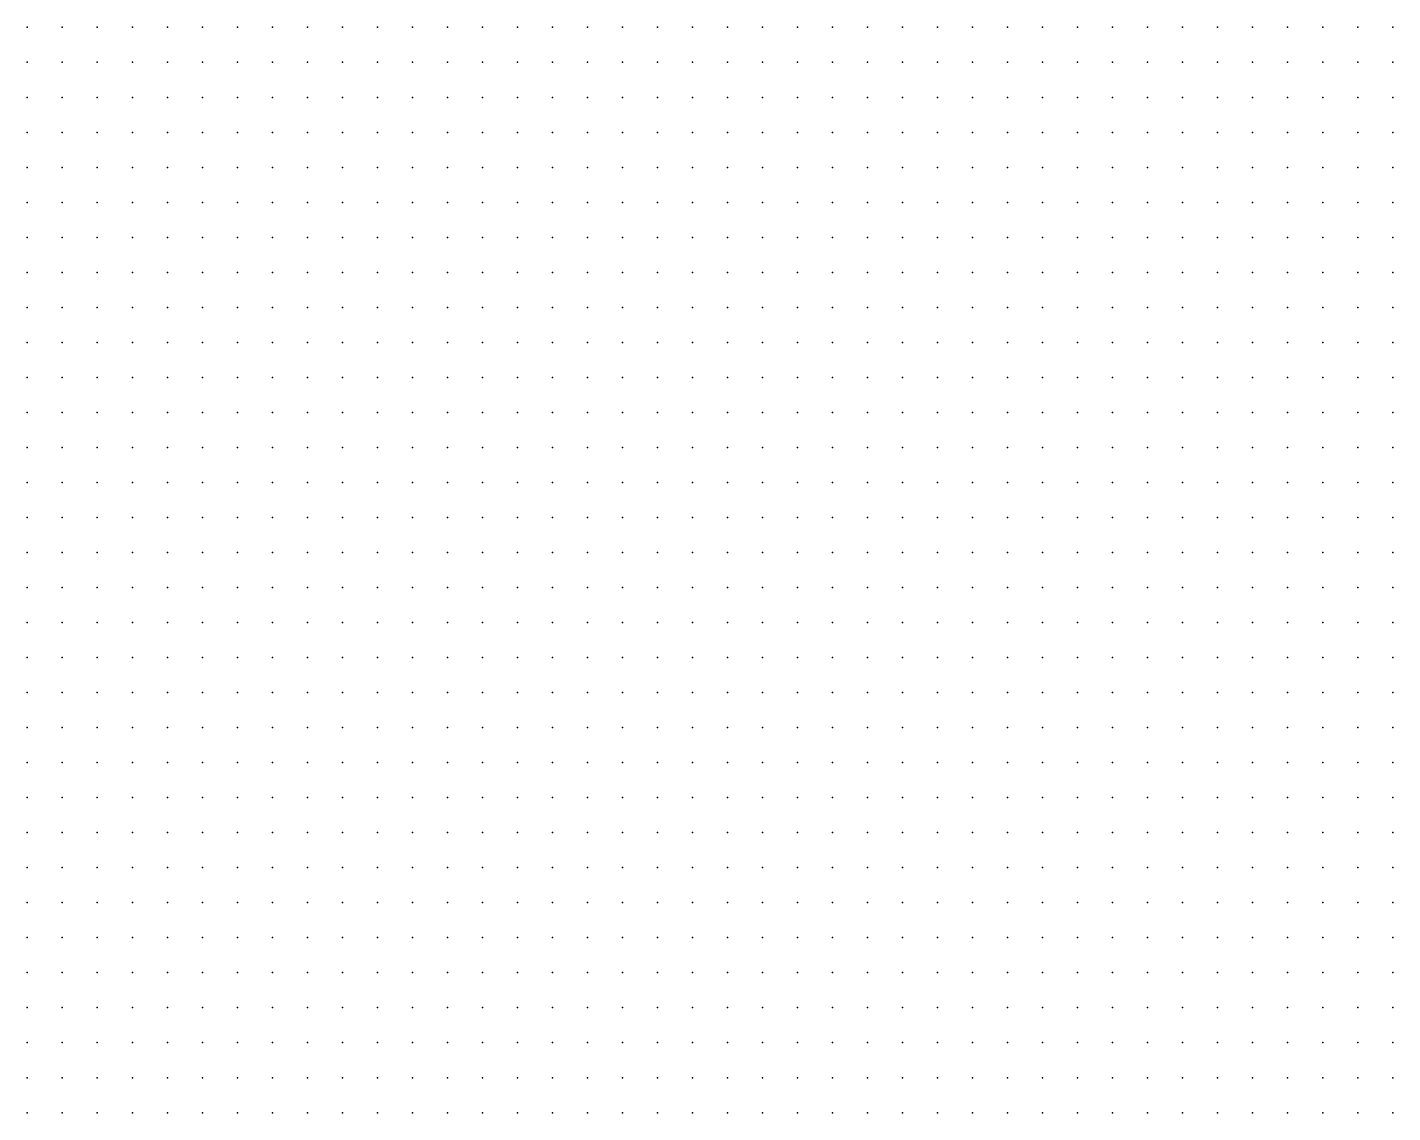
# Model space of a CAD drawing. Header units: metres. Extents: x 287878 to 288137, y 62805 to 63074.
# Drawn here: x 287903 to 287942, y 62948 to 62979 of the extents above; entities that cross this region are included whole.
import ezdxf

# ---------------------------------------------------------------- set-up
doc = ezdxf.new("R2010")
doc.units = ezdxf.units.M
doc.layers.add('SURVEY_INTERP', color=8, linetype='Continuous')

msp = doc.modelspace()

# ---------------------------------------------------------------- linework, layer by layer
at = {"layer": 'SURVEY_INTERP'}
for p in [(287903, 62979, 124.016), (287904, 62979, 123.954), (287905, 62979, 123.872), (287906, 62979, 123.789), (287907, 62979, 123.722), (287908, 62979, 123.679), (287909, 62979, 123.662), (287910, 62979, 123.669), (287911, 62979, 123.692), (287912, 62979, 123.718), (287913, 62979, 123.73), (287914, 62979, 123.716), (287915, 62979, 123.67), (287916, 62979, 123.597), (287917, 62979, 123.51), (287918, 62979, 123.423), (287919, 62979, 123.347), (287920, 62979, 123.285), (287921, 62979, 123.24), (287922, 62979, 123.21), (287923, 62979, 123.192), (287924, 62979, 123.183), (287925, 62979, 123.182), (287926, 62979, 123.186), (287927, 62979, 123.196), (287928, 62979, 123.213), (287929, 62979, 123.238), (287930, 62979, 123.273), (287931, 62979, 123.319), (287932, 62979, 123.371), (287933, 62979, 123.421), (287934, 62979, 123.455), (287935, 62979, 123.459), (287936, 62979, 123.427), (287937, 62979, 123.366), (287938, 62979, 123.292), (287939, 62979, 123.22), (287940, 62979, 123.159), (287941, 62979, 123.111), (287942, 62979, 123.073), (287903, 62978, 123.71), (287904, 62978, 123.676), (287905, 62978, 123.628), (287906, 62978, 123.578), (287907, 62978, 123.534), (287908, 62978, 123.503), (287909, 62978, 123.487), (287910, 62978, 123.484), (287911, 62978, 123.489), (287912, 62978, 123.495), (287913, 62978, 123.493), (287914, 62978, 123.475), (287915, 62978, 123.44), (287916, 62978, 123.39), (287917, 62978, 123.33), (287918, 62978, 123.27), (287919, 62978, 123.215), (287920, 62978, 123.169), (287921, 62978, 123.134), (287922, 62978, 123.108), (287923, 62978, 123.092), (287924, 62978, 123.083), (287925, 62978, 123.08), (287926, 62978, 123.083), (287927, 62978, 123.09), (287928, 62978, 123.103), (287929, 62978, 123.122), (287930, 62978, 123.146), (287931, 62978, 123.175), (287932, 62978, 123.206), (287933, 62978, 123.233), (287934, 62978, 123.248), (287935, 62978, 123.245), (287936, 62978, 123.221), (287937, 62978, 123.18), (287938, 62978, 123.13), (287939, 62978, 123.078), (287940, 62978, 123.03), (287941, 62978, 122.988), (287942, 62978, 122.952), (287903, 62977, 123.463), (287904, 62977, 123.447), (287905, 62977, 123.42), (287906, 62977, 123.389), (287907, 62977, 123.36), (287908, 62977, 123.338), (287909, 62977, 123.324), (287910, 62977, 123.316), (287911, 62977, 123.313), (287912, 62977, 123.31), (287913, 62977, 123.301), (287914, 62977, 123.283), (287915, 62977, 123.255), (287916, 62977, 123.219), (287917, 62977, 123.177), (287918, 62977, 123.133), (287919, 62977, 123.093), (287920, 62977, 123.058), (287921, 62977, 123.03), (287922, 62977, 123.009), (287923, 62977, 122.994), (287924, 62977, 122.986), (287925, 62977, 122.982), (287926, 62977, 122.983), (287927, 62977, 122.988), (287928, 62977, 122.997), (287929, 62977, 123.009), (287930, 62977, 123.025), (287931, 62977, 123.043), (287932, 62977, 123.061), (287933, 62977, 123.074), (287934, 62977, 123.079), (287935, 62977, 123.072), (287936, 62977, 123.053), (287937, 62977, 123.023), (287938, 62977, 122.986), (287939, 62977, 122.947), (287940, 62977, 122.908), (287941, 62977, 122.873), (287942, 62977, 122.84), (287903, 62976, 123.259), (287904, 62976, 123.253), (287905, 62976, 123.238), (287906, 62976, 123.22), (287907, 62976, 123.201), (287908, 62976, 123.186), (287909, 62976, 123.174), (287910, 62976, 123.165), (287911, 62976, 123.158), (287912, 62976, 123.15), (287913, 62976, 123.139), (287914, 62976, 123.123), (287915, 62976, 123.1), (287916, 62976, 123.072), (287917, 62976, 123.041), (287918, 62976, 123.01), (287919, 62976, 122.979), (287920, 62976, 122.952), (287921, 62976, 122.93), (287922, 62976, 122.913), (287923, 62976, 122.9), (287924, 62976, 122.892), (287925, 62976, 122.887), (287926, 62976, 122.887), (287927, 62976, 122.889), (287928, 62976, 122.895), (287929, 62976, 122.902), (287930, 62976, 122.912), (287931, 62976, 122.922), (287932, 62976, 122.931), (287933, 62976, 122.936), (287934, 62976, 122.935), (287935, 62976, 122.927), (287936, 62976, 122.91), (287937, 62976, 122.887), (287938, 62976, 122.858), (287939, 62976, 122.826), (287940, 62976, 122.794), (287941, 62976, 122.763), (287942, 62976, 122.734), (287903, 62975, 123.086), (287904, 62975, 123.085), (287905, 62975, 123.078), (287906, 62975, 123.068), (287907, 62975, 123.056), (287908, 62975, 123.045), (287909, 62975, 123.036), (287910, 62975, 123.027), (287911, 62975, 123.019), (287912, 62975, 123.01), (287913, 62975, 122.999), (287914, 62975, 122.984), (287915, 62975, 122.966), (287916, 62975, 122.944), (287917, 62975, 122.92), (287918, 62975, 122.896), (287919, 62975, 122.873), (287920, 62975, 122.852), (287921, 62975, 122.834), (287922, 62975, 122.819), (287923, 62975, 122.808), (287924, 62975, 122.8), (287925, 62975, 122.796), (287926, 62975, 122.794), (287927, 62975, 122.794), (287928, 62975, 122.797), (287929, 62975, 122.801), (287930, 62975, 122.805), (287931, 62975, 122.81), (287932, 62975, 122.813), (287933, 62975, 122.813), (287934, 62975, 122.809), (287935, 62975, 122.8), (287936, 62975, 122.785), (287937, 62975, 122.765), (287938, 62975, 122.741), (287939, 62975, 122.715), (287940, 62975, 122.687), (287941, 62975, 122.66), (287942, 62975, 122.633), (287903, 62974, 122.935), (287904, 62974, 122.938), (287905, 62974, 122.936), (287906, 62974, 122.931), (287907, 62974, 122.924), (287908, 62974, 122.916), (287909, 62974, 122.909), (287910, 62974, 122.901), (287911, 62974, 122.893), (287912, 62974, 122.884), (287913, 62974, 122.874), (287914, 62974, 122.861), (287915, 62974, 122.846), (287916, 62974, 122.828), (287917, 62974, 122.81), (287918, 62974, 122.791), (287919, 62974, 122.773), (287920, 62974, 122.756), (287921, 62974, 122.741), (287922, 62974, 122.729), (287923, 62974, 122.719), (287924, 62974, 122.712), (287925, 62974, 122.707), (287926, 62974, 122.704), (287927, 62974, 122.703), (287928, 62974, 122.703), (287929, 62974, 122.704), (287930, 62974, 122.705), (287931, 62974, 122.706), (287932, 62974, 122.705), (287933, 62974, 122.702), (287934, 62974, 122.696), (287935, 62974, 122.686), (287936, 62974, 122.672), (287937, 62974, 122.654), (287938, 62974, 122.633), (287939, 62974, 122.61), (287940, 62974, 122.586), (287941, 62974, 122.562), (287942, 62974, 122.537), (287903, 62973, 122.801), (287904, 62973, 122.806), (287905, 62973, 122.807), (287906, 62973, 122.805), (287907, 62973, 122.802), (287908, 62973, 122.797), (287909, 62973, 122.791), (287910, 62973, 122.785), (287911, 62973, 122.778), (287912, 62973, 122.77), (287913, 62973, 122.76), (287914, 62973, 122.749), (287915, 62973, 122.737), (287916, 62973, 122.723), (287917, 62973, 122.708), (287918, 62973, 122.693), (287919, 62973, 122.678), (287920, 62973, 122.665), (287921, 62973, 122.652), (287922, 62973, 122.642), (287923, 62973, 122.633), (287924, 62973, 122.626), (287925, 62973, 122.621), (287926, 62973, 122.617), (287927, 62973, 122.614), (287928, 62973, 122.612), (287929, 62973, 122.611), (287930, 62973, 122.61), (287931, 62973, 122.608), (287932, 62973, 122.604), (287933, 62973, 122.599), (287934, 62973, 122.592), (287935, 62973, 122.581), (287936, 62973, 122.568), (287937, 62973, 122.551), (287938, 62973, 122.533), (287939, 62973, 122.513), (287940, 62973, 122.491), (287941, 62973, 122.469), (287942, 62973, 122.446), (287903, 62972, 122.68), (287904, 62972, 122.687), (287905, 62972, 122.69), (287906, 62972, 122.69), (287907, 62972, 122.689), (287908, 62972, 122.686), (287909, 62972, 122.682), (287910, 62972, 122.677), (287911, 62972, 122.671), (287912, 62972, 122.664), (287913, 62972, 122.656), (287914, 62972, 122.646), (287915, 62972, 122.636), (287916, 62972, 122.625), (287917, 62972, 122.612), (287918, 62972, 122.6), (287919, 62972, 122.588), (287920, 62972, 122.577), (287921, 62972, 122.566), (287922, 62972, 122.557), (287923, 62972, 122.549), (287924, 62972, 122.542), (287925, 62972, 122.537), (287926, 62972, 122.532), (287927, 62972, 122.529), (287928, 62972, 122.525), (287929, 62972, 122.522), (287930, 62972, 122.519), (287931, 62972, 122.515), (287932, 62972, 122.51), (287933, 62972, 122.504), (287934, 62972, 122.495), (287935, 62972, 122.484), (287936, 62972, 122.471), (287937, 62972, 122.456), (287938, 62972, 122.439), (287939, 62972, 122.42), (287940, 62972, 122.4), (287941, 62972, 122.38), (287942, 62972, 122.358), (287903, 62971, 122.57), (287904, 62971, 122.578), (287905, 62971, 122.582), (287906, 62971, 122.584), (287907, 62971, 122.584), (287908, 62971, 122.583), (287909, 62971, 122.58), (287910, 62971, 122.576), (287911, 62971, 122.571), (287912, 62971, 122.565), (287913, 62971, 122.559), (287914, 62971, 122.551), (287915, 62971, 122.542), (287916, 62971, 122.532), (287917, 62971, 122.522), (287918, 62971, 122.512), (287919, 62971, 122.502), (287920, 62971, 122.492), (287921, 62971, 122.483), (287922, 62971, 122.475), (287923, 62971, 122.468), (287924, 62971, 122.461), (287925, 62971, 122.455), (287926, 62971, 122.45), (287927, 62971, 122.446), (287928, 62971, 122.442), (287929, 62971, 122.437), (287930, 62971, 122.433), (287931, 62971, 122.427), (287932, 62971, 122.421), (287933, 62971, 122.413), (287934, 62971, 122.404), (287935, 62971, 122.393), (287936, 62971, 122.38), (287937, 62971, 122.366), (287938, 62971, 122.35), (287939, 62971, 122.332), (287940, 62971, 122.313), (287941, 62971, 122.294), (287942, 62971, 122.274), (287903, 62970, 122.469), (287904, 62970, 122.477), (287905, 62970, 122.482), (287906, 62970, 122.485), (287907, 62970, 122.486), (287908, 62970, 122.486), (287909, 62970, 122.484), (287910, 62970, 122.482), (287911, 62970, 122.478), (287912, 62970, 122.473), (287913, 62970, 122.467), (287914, 62970, 122.461), (287915, 62970, 122.453), (287916, 62970, 122.445), (287917, 62970, 122.437), (287918, 62970, 122.428), (287919, 62970, 122.42), (287920, 62970, 122.411), (287921, 62970, 122.403), (287922, 62970, 122.396), (287923, 62970, 122.389), (287924, 62970, 122.382), (287925, 62970, 122.376), (287926, 62970, 122.371), (287927, 62970, 122.366), (287928, 62970, 122.361), (287929, 62970, 122.355), (287930, 62970, 122.35), (287931, 62970, 122.343), (287932, 62970, 122.336), (287933, 62970, 122.328), (287934, 62970, 122.318), (287935, 62970, 122.307), (287936, 62970, 122.294), (287937, 62970, 122.28), (287938, 62970, 122.265), (287939, 62970, 122.248), (287940, 62970, 122.23), (287941, 62970, 122.212), (287942, 62970, 122.193), (287903, 62969, 122.376), (287904, 62969, 122.383), (287905, 62969, 122.389), (287906, 62969, 122.393), (287907, 62969, 122.395), (287908, 62969, 122.395), (287909, 62969, 122.394), (287910, 62969, 122.392), (287911, 62969, 122.389), (287912, 62969, 122.386), (287913, 62969, 122.381), (287914, 62969, 122.375), (287915, 62969, 122.369), (287916, 62969, 122.362), (287917, 62969, 122.355), (287918, 62969, 122.348), (287919, 62969, 122.34), (287920, 62969, 122.333), (287921, 62969, 122.326), (287922, 62969, 122.319), (287923, 62969, 122.312), (287924, 62969, 122.306), (287925, 62969, 122.3), (287926, 62969, 122.294), (287927, 62969, 122.288), (287928, 62969, 122.282), (287929, 62969, 122.276), (287930, 62969, 122.27), (287931, 62969, 122.263), (287932, 62969, 122.255), (287933, 62969, 122.246), (287934, 62969, 122.236), (287935, 62969, 122.224), (287936, 62969, 122.212), (287937, 62969, 122.198), (287938, 62969, 122.183), (287939, 62969, 122.167), (287940, 62969, 122.15), (287941, 62969, 122.133), (287942, 62969, 122.114), (287903, 62968, 122.288), (287904, 62968, 122.295), (287905, 62968, 122.301), (287906, 62968, 122.305), (287907, 62968, 122.308), (287908, 62968, 122.309), (287909, 62968, 122.309), (287910, 62968, 122.308), (287911, 62968, 122.306), (287912, 62968, 122.302), (287913, 62968, 122.299), (287914, 62968, 122.294), (287915, 62968, 122.289), (287916, 62968, 122.283), (287917, 62968, 122.277), (287918, 62968, 122.27), (287919, 62968, 122.263), (287920, 62968, 122.257), (287921, 62968, 122.25), (287922, 62968, 122.244), (287923, 62968, 122.237), (287924, 62968, 122.231), (287925, 62968, 122.225), (287926, 62968, 122.219), (287927, 62968, 122.213), (287928, 62968, 122.206), (287929, 62968, 122.2), (287930, 62968, 122.193), (287931, 62968, 122.185), (287932, 62968, 122.177), (287933, 62968, 122.167), (287934, 62968, 122.157), (287935, 62968, 122.146), (287936, 62968, 122.133), (287937, 62968, 122.12), (287938, 62968, 122.105), (287939, 62968, 122.089), (287940, 62968, 122.073), (287941, 62968, 122.056), (287942, 62968, 122.038), (287903, 62967, 122.205), (287904, 62967, 122.213), (287905, 62967, 122.219), (287906, 62967, 122.223), (287907, 62967, 122.226), (287908, 62967, 122.227), (287909, 62967, 122.228), (287910, 62967, 122.227), (287911, 62967, 122.226), (287912, 62967, 122.223), (287913, 62967, 122.22), (287914, 62967, 122.216), (287915, 62967, 122.211), (287916, 62967, 122.206), (287917, 62967, 122.201), (287918, 62967, 122.195), (287919, 62967, 122.189), (287920, 62967, 122.183), (287921, 62967, 122.177), (287922, 62967, 122.171), (287923, 62967, 122.165), (287924, 62967, 122.158), (287925, 62967, 122.152), (287926, 62967, 122.146), (287927, 62967, 122.139), (287928, 62967, 122.133), (287929, 62967, 122.126), (287930, 62967, 122.118), (287931, 62967, 122.11), (287932, 62967, 122.101), (287933, 62967, 122.091), (287934, 62967, 122.081), (287935, 62967, 122.07), (287936, 62967, 122.057), (287937, 62967, 122.044), (287938, 62967, 122.029), (287939, 62967, 122.014), (287940, 62967, 121.998), (287941, 62967, 121.982), (287942, 62967, 121.964), (287903, 62966, 122.127), (287904, 62966, 122.134), (287905, 62966, 122.14), (287906, 62966, 122.144), (287907, 62966, 122.148), (287908, 62966, 122.15), (287909, 62966, 122.15), (287910, 62966, 122.15), (287911, 62966, 122.149), (287912, 62966, 122.147), (287913, 62966, 122.145), (287914, 62966, 122.141), (287915, 62966, 122.137), (287916, 62966, 122.133), (287917, 62966, 122.128), (287918, 62966, 122.123), (287919, 62966, 122.117), (287920, 62966, 122.112), (287921, 62966, 122.106), (287922, 62966, 122.1), (287923, 62966, 122.094), (287924, 62966, 122.088), (287925, 62966, 122.081), (287926, 62966, 122.075), (287927, 62966, 122.068), (287928, 62966, 122.061), (287929, 62966, 122.054), (287930, 62966, 122.046), (287931, 62966, 122.037), (287932, 62966, 122.028), (287933, 62966, 122.018), (287934, 62966, 122.008), (287935, 62966, 121.996), (287936, 62966, 121.984), (287937, 62966, 121.97), (287938, 62966, 121.956), (287939, 62966, 121.941), (287940, 62966, 121.926), (287941, 62966, 121.909), (287942, 62966, 121.892), (287903, 62965, 122.052), (287904, 62965, 122.059), (287905, 62965, 122.065), (287906, 62965, 122.07), (287907, 62965, 122.073), (287908, 62965, 122.075), (287909, 62965, 122.076), (287910, 62965, 122.076), (287911, 62965, 122.076), (287912, 62965, 122.074), (287913, 62965, 122.072), (287914, 62965, 122.069), (287915, 62965, 122.066), (287916, 62965, 122.062), (287917, 62965, 122.057), (287918, 62965, 122.052), (287919, 62965, 122.047), (287920, 62965, 122.042), (287921, 62965, 122.036), (287922, 62965, 122.031), (287923, 62965, 122.025), (287924, 62965, 122.018), (287925, 62965, 122.012), (287926, 62965, 122.005), (287927, 62965, 121.998), (287928, 62965, 121.991), (287929, 62965, 121.983), (287930, 62965, 121.975), (287931, 62965, 121.967), (287932, 62965, 121.957), (287933, 62965, 121.947), (287934, 62965, 121.936), (287935, 62965, 121.925), (287936, 62965, 121.912), (287937, 62965, 121.899), (287938, 62965, 121.885), (287939, 62965, 121.871), (287940, 62965, 121.855), (287941, 62965, 121.839), (287942, 62965, 121.822), (287903, 62964, 121.981), (287904, 62964, 121.988), (287905, 62964, 121.994), (287906, 62964, 121.998), (287907, 62964, 122.001), (287908, 62964, 122.004), (287909, 62964, 122.005), (287910, 62964, 122.005), (287911, 62964, 122.005), (287912, 62964, 122.004), (287913, 62964, 122.002), (287914, 62964, 121.999), (287915, 62964, 121.996), (287916, 62964, 121.992), (287917, 62964, 121.988), (287918, 62964, 121.984), (287919, 62964, 121.979), (287920, 62964, 121.974), (287921, 62964, 121.969), (287922, 62964, 121.963), (287923, 62964, 121.957), (287924, 62964, 121.951), (287925, 62964, 121.944), (287926, 62964, 121.938), (287927, 62964, 121.931), (287928, 62964, 121.923), (287929, 62964, 121.915), (287930, 62964, 121.907), (287931, 62964, 121.898), (287932, 62964, 121.888), (287933, 62964, 121.878), (287934, 62964, 121.867), (287935, 62964, 121.856), (287936, 62964, 121.843), (287937, 62964, 121.83), (287938, 62964, 121.816), (287939, 62964, 121.802), (287940, 62964, 121.787), (287941, 62964, 121.771), (287942, 62964, 121.754), (287903, 62963, 121.913), (287904, 62963, 121.919), (287905, 62963, 121.925), (287906, 62963, 121.929), (287907, 62963, 121.932), (287908, 62963, 121.935), (287909, 62963, 121.936), (287910, 62963, 121.937), (287911, 62963, 121.936), (287912, 62963, 121.935), (287913, 62963, 121.934), (287914, 62963, 121.932), (287915, 62963, 121.929), (287916, 62963, 121.925), (287917, 62963, 121.922), (287918, 62963, 121.917), (287919, 62963, 121.913), (287920, 62963, 121.908), (287921, 62963, 121.903), (287922, 62963, 121.897), (287923, 62963, 121.891), (287924, 62963, 121.885), (287925, 62963, 121.878), (287926, 62963, 121.871), (287927, 62963, 121.864), (287928, 62963, 121.857), (287929, 62963, 121.848), (287930, 62963, 121.84), (287931, 62963, 121.831), (287932, 62963, 121.821), (287933, 62963, 121.811), (287934, 62963, 121.8), (287935, 62963, 121.788), (287936, 62963, 121.776), (287937, 62963, 121.763), (287938, 62963, 121.749), (287939, 62963, 121.735), (287940, 62963, 121.72), (287941, 62963, 121.704), (287942, 62963, 121.687), (287903, 62962, 121.847), (287904, 62962, 121.853), (287905, 62962, 121.858), (287906, 62962, 121.863), (287907, 62962, 121.866), (287908, 62962, 121.868), (287909, 62962, 121.87), (287910, 62962, 121.87), (287911, 62962, 121.87), (287912, 62962, 121.869), (287913, 62962, 121.868), (287914, 62962, 121.866), (287915, 62962, 121.863), (287916, 62962, 121.86), (287917, 62962, 121.856), (287918, 62962, 121.852), (287919, 62962, 121.848), (287920, 62962, 121.843), (287921, 62962, 121.838), (287922, 62962, 121.832), (287923, 62962, 121.826), (287924, 62962, 121.82), (287925, 62962, 121.814), (287926, 62962, 121.807), (287927, 62962, 121.799), (287928, 62962, 121.792), (287929, 62962, 121.783), (287930, 62962, 121.775), (287931, 62962, 121.765), (287932, 62962, 121.755), (287933, 62962, 121.745), (287934, 62962, 121.734), (287935, 62962, 121.722), (287936, 62962, 121.71), (287937, 62962, 121.697), (287938, 62962, 121.683), (287939, 62962, 121.669), (287940, 62962, 121.654), (287941, 62962, 121.639), (287942, 62962, 121.622), (287903, 62961, 121.784), (287904, 62961, 121.79), (287905, 62961, 121.794), (287906, 62961, 121.798), (287907, 62961, 121.802), (287908, 62961, 121.804), (287909, 62961, 121.805), (287910, 62961, 121.806), (287911, 62961, 121.806), (287912, 62961, 121.805), (287913, 62961, 121.804), (287914, 62961, 121.802), (287915, 62961, 121.799), (287916, 62961, 121.796), (287917, 62961, 121.793), (287918, 62961, 121.789), (287919, 62961, 121.785), (287920, 62961, 121.78), (287921, 62961, 121.775), (287922, 62961, 121.769), (287923, 62961, 121.763), (287924, 62961, 121.757), (287925, 62961, 121.75), (287926, 62961, 121.743), (287927, 62961, 121.736), (287928, 62961, 121.728), (287929, 62961, 121.72), (287930, 62961, 121.711), (287931, 62961, 121.701), (287932, 62961, 121.691), (287933, 62961, 121.681), (287934, 62961, 121.67), (287935, 62961, 121.658), (287936, 62961, 121.646), (287937, 62961, 121.633), (287938, 62961, 121.619), (287939, 62961, 121.605), (287940, 62961, 121.59), (287941, 62961, 121.575), (287942, 62961, 121.559), (287903, 62960, 121.722), (287904, 62960, 121.728), (287905, 62960, 121.732), (287906, 62960, 121.736), (287907, 62960, 121.739), (287908, 62960, 121.741), (287909, 62960, 121.743), (287910, 62960, 121.743), (287911, 62960, 121.743), (287912, 62960, 121.743), (287913, 62960, 121.742), (287914, 62960, 121.74), (287915, 62960, 121.737), (287916, 62960, 121.734), (287917, 62960, 121.731), (287918, 62960, 121.727), (287919, 62960, 121.723), (287920, 62960, 121.718), (287921, 62960, 121.713), (287922, 62960, 121.707), (287923, 62960, 121.701), (287924, 62960, 121.695), (287925, 62960, 121.688), (287926, 62960, 121.681), (287927, 62960, 121.674), (287928, 62960, 121.666), (287929, 62960, 121.657), (287930, 62960, 121.648), (287931, 62960, 121.639), (287932, 62960, 121.629), (287933, 62960, 121.618), (287934, 62960, 121.607), (287935, 62960, 121.595), (287936, 62960, 121.583), (287937, 62960, 121.57), (287938, 62960, 121.556), (287939, 62960, 121.542), (287940, 62960, 121.527), (287941, 62960, 121.512), (287942, 62960, 121.496), (287903, 62959, 121.663), (287904, 62959, 121.668), (287905, 62959, 121.672), (287906, 62959, 121.676), (287907, 62959, 121.679), (287908, 62959, 121.681), (287909, 62959, 121.682), (287910, 62959, 121.683), (287911, 62959, 121.683), (287912, 62959, 121.682), (287913, 62959, 121.681), (287914, 62959, 121.679), (287915, 62959, 121.677), (287916, 62959, 121.674), (287917, 62959, 121.67), (287918, 62959, 121.666), (287919, 62959, 121.662), (287920, 62959, 121.657), (287921, 62959, 121.652), (287922, 62959, 121.647), (287923, 62959, 121.641), (287924, 62959, 121.634), (287925, 62959, 121.628), (287926, 62959, 121.62), (287927, 62959, 121.613), (287928, 62959, 121.605), (287929, 62959, 121.596), (287930, 62959, 121.587), (287931, 62959, 121.577), (287932, 62959, 121.567), (287933, 62959, 121.557), (287934, 62959, 121.545), (287935, 62959, 121.534), (287936, 62959, 121.521), (287937, 62959, 121.508), (287938, 62959, 121.495), (287939, 62959, 121.481), (287940, 62959, 121.466), (287941, 62959, 121.451), (287942, 62959, 121.435), (287903, 62958, 121.605), (287904, 62958, 121.61), (287905, 62958, 121.614), (287906, 62958, 121.617), (287907, 62958, 121.62), (287908, 62958, 121.622), (287909, 62958, 121.623), (287910, 62958, 121.623), (287911, 62958, 121.623), (287912, 62958, 121.623), (287913, 62958, 121.621), (287914, 62958, 121.62), (287915, 62958, 121.617), (287916, 62958, 121.614), (287917, 62958, 121.611), (287918, 62958, 121.607), (287919, 62958, 121.603), (287920, 62958, 121.598), (287921, 62958, 121.593), (287922, 62958, 121.587), (287923, 62958, 121.581), (287924, 62958, 121.575), (287925, 62958, 121.568), (287926, 62958, 121.561), (287927, 62958, 121.553), (287928, 62958, 121.545), (287929, 62958, 121.536), (287930, 62958, 121.527), (287931, 62958, 121.517), (287932, 62958, 121.507), (287933, 62958, 121.496), (287934, 62958, 121.485), (287935, 62958, 121.473), (287936, 62958, 121.461), (287937, 62958, 121.448), (287938, 62958, 121.434), (287939, 62958, 121.42), (287940, 62958, 121.406), (287941, 62958, 121.391), (287942, 62958, 121.375), (287903, 62957, 121.549), (287904, 62957, 121.553), (287905, 62957, 121.557), (287906, 62957, 121.56), (287907, 62957, 121.562), (287908, 62957, 121.564), (287909, 62957, 121.565), (287910, 62957, 121.566), (287911, 62957, 121.565), (287912, 62957, 121.565), (287913, 62957, 121.563), (287914, 62957, 121.562), (287915, 62957, 121.559), (287916, 62957, 121.556), (287917, 62957, 121.553), (287918, 62957, 121.549), (287919, 62957, 121.545), (287920, 62957, 121.54), (287921, 62957, 121.535), (287922, 62957, 121.529), (287923, 62957, 121.523), (287924, 62957, 121.516), (287925, 62957, 121.509), (287926, 62957, 121.502), (287927, 62957, 121.494), (287928, 62957, 121.486), (287929, 62957, 121.477), (287930, 62957, 121.468), (287931, 62957, 121.458), (287932, 62957, 121.448), (287933, 62957, 121.437), (287934, 62957, 121.426), (287935, 62957, 121.414), (287936, 62957, 121.402), (287937, 62957, 121.389), (287938, 62957, 121.375), (287939, 62957, 121.361), (287940, 62957, 121.347), (287941, 62957, 121.332), (287942, 62957, 121.316), (287903, 62956, 121.494), (287904, 62956, 121.498), (287905, 62956, 121.501), (287906, 62956, 121.504), (287907, 62956, 121.506), (287908, 62956, 121.508), (287909, 62956, 121.509), (287910, 62956, 121.509), (287911, 62956, 121.509), (287912, 62956, 121.508), (287913, 62956, 121.507), (287914, 62956, 121.505), (287915, 62956, 121.502), (287916, 62956, 121.499), (287917, 62956, 121.496), (287918, 62956, 121.492), (287919, 62956, 121.488), (287920, 62956, 121.483), (287921, 62956, 121.477), (287922, 62956, 121.472), (287923, 62956, 121.466), (287924, 62956, 121.459), (287925, 62956, 121.452), (287926, 62956, 121.445), (287927, 62956, 121.437), (287928, 62956, 121.428), (287929, 62956, 121.419), (287930, 62956, 121.41), (287931, 62956, 121.4), (287932, 62956, 121.39), (287933, 62956, 121.379), (287934, 62956, 121.368), (287935, 62956, 121.356), (287936, 62956, 121.344), (287937, 62956, 121.331), (287938, 62956, 121.317), (287939, 62956, 121.303), (287940, 62956, 121.289), (287941, 62956, 121.274), (287942, 62956, 121.258), (287903, 62955, 121.44), (287904, 62955, 121.444), (287905, 62955, 121.447), (287906, 62955, 121.45), (287907, 62955, 121.452), (287908, 62955, 121.453), (287909, 62955, 121.454), (287910, 62955, 121.454), (287911, 62955, 121.453), (287912, 62955, 121.452), (287913, 62955, 121.451), (287914, 62955, 121.449), (287915, 62955, 121.446), (287916, 62955, 121.443), (287917, 62955, 121.44), (287918, 62955, 121.436), (287919, 62955, 121.432), (287920, 62955, 121.427), (287921, 62955, 121.421), (287922, 62955, 121.416), (287923, 62955, 121.409), (287924, 62955, 121.403), (287925, 62955, 121.396), (287926, 62955, 121.388), (287927, 62955, 121.38), (287928, 62955, 121.372), (287929, 62955, 121.363), (287930, 62955, 121.353), (287931, 62955, 121.343), (287932, 62955, 121.333), (287933, 62955, 121.322), (287934, 62955, 121.311), (287935, 62955, 121.299), (287936, 62955, 121.286), (287937, 62955, 121.273), (287938, 62955, 121.26), (287939, 62955, 121.246), (287940, 62955, 121.232), (287941, 62955, 121.217), (287942, 62955, 121.201), (287903, 62954, 121.388), (287904, 62954, 121.391), (287905, 62954, 121.394), (287906, 62954, 121.396), (287907, 62954, 121.398), (287908, 62954, 121.399), (287909, 62954, 121.4), (287910, 62954, 121.4), (287911, 62954, 121.399), (287912, 62954, 121.398), (287913, 62954, 121.396), (287914, 62954, 121.394), (287915, 62954, 121.392), (287916, 62954, 121.389), (287917, 62954, 121.385), (287918, 62954, 121.381), (287919, 62954, 121.376), (287920, 62954, 121.372), (287921, 62954, 121.366), (287922, 62954, 121.36), (287923, 62954, 121.354), (287924, 62954, 121.347), (287925, 62954, 121.34), (287926, 62954, 121.332), (287927, 62954, 121.324), (287928, 62954, 121.316), (287929, 62954, 121.307), (287930, 62954, 121.297), (287931, 62954, 121.287), (287932, 62954, 121.277), (287933, 62954, 121.266), (287934, 62954, 121.255), (287935, 62954, 121.243), (287936, 62954, 121.23), (287937, 62954, 121.217), (287938, 62954, 121.204), (287939, 62954, 121.19), (287940, 62954, 121.176), (287941, 62954, 121.161), (287942, 62954, 121.145), (287903, 62953, 121.336), (287904, 62953, 121.34), (287905, 62953, 121.342), (287906, 62953, 121.344), (287907, 62953, 121.346), (287908, 62953, 121.347), (287909, 62953, 121.347), (287910, 62953, 121.347), (287911, 62953, 121.346), (287912, 62953, 121.345), (287913, 62953, 121.343), (287914, 62953, 121.341), (287915, 62953, 121.338), (287916, 62953, 121.335), (287917, 62953, 121.331), (287918, 62953, 121.327), (287919, 62953, 121.322), (287920, 62953, 121.317), (287921, 62953, 121.312), (287922, 62953, 121.306), (287923, 62953, 121.3), (287924, 62953, 121.293), (287925, 62953, 121.285), (287926, 62953, 121.278), (287927, 62953, 121.27), (287928, 62953, 121.261), (287929, 62953, 121.252), (287930, 62953, 121.242), (287931, 62953, 121.232), (287932, 62953, 121.222), (287933, 62953, 121.211), (287934, 62953, 121.199), (287935, 62953, 121.187), (287936, 62953, 121.175), (287937, 62953, 121.162), (287938, 62953, 121.149), (287939, 62953, 121.135), (287940, 62953, 121.12), (287941, 62953, 121.106), (287942, 62953, 121.09), (287903, 62952, 121.286), (287904, 62952, 121.289), (287905, 62952, 121.291), (287906, 62952, 121.293), (287907, 62952, 121.294), (287908, 62952, 121.295), (287909, 62952, 121.295), (287910, 62952, 121.295), (287911, 62952, 121.294), (287912, 62952, 121.292), (287913, 62952, 121.291), (287914, 62952, 121.288), (287915, 62952, 121.285), (287916, 62952, 121.282), (287917, 62952, 121.278), (287918, 62952, 121.274), (287919, 62952, 121.269), (287920, 62952, 121.264), (287921, 62952, 121.258), (287922, 62952, 121.252), (287923, 62952, 121.246), (287924, 62952, 121.239), (287925, 62952, 121.232), (287926, 62952, 121.224), (287927, 62952, 121.216), (287928, 62952, 121.207), (287929, 62952, 121.198), (287930, 62952, 121.188), (287931, 62952, 121.178), (287932, 62952, 121.168), (287933, 62952, 121.157), (287934, 62952, 121.145), (287935, 62952, 121.133), (287936, 62952, 121.121), (287937, 62952, 121.108), (287938, 62952, 121.094), (287939, 62952, 121.08), (287940, 62952, 121.066), (287941, 62952, 121.051), (287942, 62952, 121.036), (287903, 62951, 121.237), (287904, 62951, 121.239), (287905, 62951, 121.241), (287906, 62951, 121.243), (287907, 62951, 121.244), (287908, 62951, 121.244), (287909, 62951, 121.244), (287910, 62951, 121.244), (287911, 62951, 121.243), (287912, 62951, 121.241), (287913, 62951, 121.239), (287914, 62951, 121.236), (287915, 62951, 121.233), (287916, 62951, 121.23), (287917, 62951, 121.226), (287918, 62951, 121.222), (287919, 62951, 121.217), (287920, 62951, 121.212), (287921, 62951, 121.206), (287922, 62951, 121.2), (287923, 62951, 121.193), (287924, 62951, 121.186), (287925, 62951, 121.179), (287926, 62951, 121.171), (287927, 62951, 121.163), (287928, 62951, 121.154), (287929, 62951, 121.145), (287930, 62951, 121.135), (287931, 62951, 121.125), (287932, 62951, 121.114), (287933, 62951, 121.103), (287934, 62951, 121.092), (287935, 62951, 121.08), (287936, 62951, 121.067), (287937, 62951, 121.054), (287938, 62951, 121.041), (287939, 62951, 121.027), (287940, 62951, 121.013), (287941, 62951, 120.998), (287942, 62951, 120.983), (287903, 62950, 121.188), (287904, 62950, 121.191), (287905, 62950, 121.192), (287906, 62950, 121.193), (287907, 62950, 121.194), (287908, 62950, 121.194), (287909, 62950, 121.194), (287910, 62950, 121.193), (287911, 62950, 121.192), (287912, 62950, 121.19), (287913, 62950, 121.188), (287914, 62950, 121.186), (287915, 62950, 121.182), (287916, 62950, 121.179), (287917, 62950, 121.175), (287918, 62950, 121.17), (287919, 62950, 121.165), (287920, 62950, 121.16), (287921, 62950, 121.154), (287922, 62950, 121.148), (287923, 62950, 121.141), (287924, 62950, 121.134), (287925, 62950, 121.127), (287926, 62950, 121.119), (287927, 62950, 121.11), (287928, 62950, 121.101), (287929, 62950, 121.092), (287930, 62950, 121.082), (287931, 62950, 121.072), (287932, 62950, 121.062), (287933, 62950, 121.05), (287934, 62950, 121.039), (287935, 62950, 121.027), (287936, 62950, 121.014), (287937, 62950, 121.002), (287938, 62950, 120.988), (287939, 62950, 120.974), (287940, 62950, 120.96), (287941, 62950, 120.945), (287942, 62950, 120.93), (287903, 62949, 121.141), (287904, 62949, 121.143), (287905, 62949, 121.144), (287906, 62949, 121.145), (287907, 62949, 121.146), (287908, 62949, 121.146), (287909, 62949, 121.145), (287910, 62949, 121.144), (287911, 62949, 121.143), (287912, 62949, 121.141), (287913, 62949, 121.138), (287914, 62949, 121.136), (287915, 62949, 121.132), (287916, 62949, 121.129), (287917, 62949, 121.124), (287918, 62949, 121.12), (287919, 62949, 121.115), (287920, 62949, 121.109), (287921, 62949, 121.103), (287922, 62949, 121.097), (287923, 62949, 121.09), (287924, 62949, 121.083), (287925, 62949, 121.075), (287926, 62949, 121.067), (287927, 62949, 121.059), (287928, 62949, 121.05), (287929, 62949, 121.041), (287930, 62949, 121.031), (287931, 62949, 121.02), (287932, 62949, 121.01), (287933, 62949, 120.999), (287934, 62949, 120.987), (287935, 62949, 120.975), (287936, 62949, 120.963), (287937, 62949, 120.95), (287938, 62949, 120.936), (287939, 62949, 120.922), (287940, 62949, 120.908), (287941, 62949, 120.893), (287942, 62949, 120.878), (287903, 62948, 121.094), (287904, 62948, 121.096), (287905, 62948, 121.097), (287906, 62948, 121.097), (287907, 62948, 121.098), (287908, 62948, 121.097), (287909, 62948, 121.097), (287910, 62948, 121.096), (287911, 62948, 121.094), (287912, 62948, 121.092), (287913, 62948, 121.089), (287914, 62948, 121.086), (287915, 62948, 121.083), (287916, 62948, 121.079), (287917, 62948, 121.075), (287918, 62948, 121.07), (287919, 62948, 121.065), (287920, 62948, 121.059), (287921, 62948, 121.053), (287922, 62948, 121.047), (287923, 62948, 121.04), (287924, 62948, 121.033), (287925, 62948, 121.025), (287926, 62948, 121.017), (287927, 62948, 121.008), (287928, 62948, 120.999), (287929, 62948, 120.99), (287930, 62948, 120.98), (287931, 62948, 120.969), (287932, 62948, 120.959), (287933, 62948, 120.948), (287934, 62948, 120.936), (287935, 62948, 120.924), (287936, 62948, 120.911), (287937, 62948, 120.898), (287938, 62948, 120.885), (287939, 62948, 120.871), (287940, 62948, 120.857), (287941, 62948, 120.842), (287942, 62948, 120.827)]:
    msp.add_point(p, dxfattribs=at)

doc.saveas('drawing.dxf')
